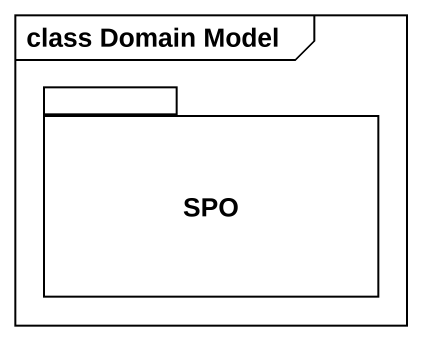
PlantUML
@startuml
mainframe class Domain Model
package SPO {
}
@enduml
